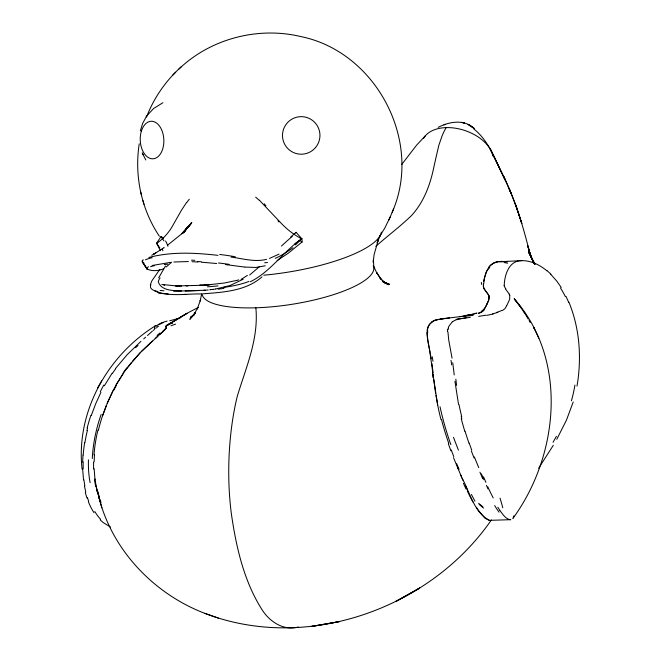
<?xml version="1.0" encoding="UTF-8"?>
<svg xmlns="http://www.w3.org/2000/svg" width="661" height="661" viewBox="0 0 661 661"><rect width="100%" height="100%" fill="white"/><g stroke="black" fill="none" stroke-linecap="round" stroke-linejoin="round"><path stroke-width="0.99" d="M484.373 278.603L483.365 286.221M483.307 284.453L483.406 286.469M82.65 462.204L82.989 455.107M94.126 461.849L94.465 454.751M150.32 284.808L151.823 280.925L159.805 269.391M483.331 284.04L483.365 283.61M139.24 143.817C134.241 175.702 141.363 209.413 159.392 236.25M427.237 330.12L427.427 328.996M448.1 329.475L448.406 327.806M577.003 386.107L578.011 379.67A189.814 159.879 44.6 0 0 578.978 369.929C580.713 347.017 577.714 323.51 568.923 302.193M483.695 281.429C485.248 272.819 488.892 261.987 499.295 261.434M513.861 515.795L513.192 517.96M201.737 293.699L200.126 301.061L200.647 299.615L197.218 308.935L197.986 307.348L193.359 315.669L195.482 312.463L189.922 319.189L195.482 312.463M140.355 130.845L142.594 123.508L146.345 116.6M142.181 261.004L147.188 269.143C152.261 271.398 158.483 270.944 163.523 268.853M86.913 430.509L87.533 428.031M98.39 430.154L99.018 427.675A85.129 39.99 -74.9 0 1 101.918 417.669L106.297 405.565M484.538 278L485.182 275.802M485.405 275.05L485.876 273.538M573.211 401.971L566.477 420.09L556.793 439.276M486.05 272.985L486.364 272.002M392.155 212.33C423.428 141.644 376.249 51.806 300.714 36.545C258.104 26.357 210.661 38.619 178.949 69.017M91.251 415.571L95.779 403.574L100.935 392.295M102.695 415.348L107.388 402.896L112.824 391.13M158.673 277.835L165.514 265.978M146.618 116.857C154.013 97.531 166.25 80.204 181.635 66.406M379.554 236.572L384.809 228.053L390.263 216.783M388.817 220.262L393.667 208.711M107.256 403.218L113.518 389.759M380.736 234.382L377.125 242.711L378.373 239.712L374.093 254.576L373.225 262.186L373.432 259.872L373.845 267.755M485.695 306.671L484.001 309.365L481.596 311.116M485.868 306.307L488.595 300.648L489.14 297.136M506.731 305.655L509.639 299.425L509.771 295.211M506.566 306.002L504.864 308.72L502.451 310.472M156.062 325.402C107.636 355.155 75.651 411.762 82.08 469.17M113.188 390.411L116.576 384.115M485.166 307.77L486.967 304.085M101.629 380.918L97.506 388.214M486.942 304.126L488.933 299.474L489 296.202M154.699 328.484L154.955 327.649L154.327 327.104M166.175 328.129L165.837 326.162L168.836 324.46M104.355 385.793L112.073 373.275M115.832 385.437L123.549 372.92M446.125 127.606L444.423 130.746A89.78 35.653 88.2 0 0 442.077 135.91L438.854 145.23L435.806 158.359A407.928 161.986 88.2 0 1 433.996 166.398C430.451 184.221 423.949 202.026 411.473 215.602C400.169 226.492 387.561 235.944 375.795 246.313M116.964 383.43L124.152 372.052L131.506 362.402M553.331 445.283L538.641 468.195M485.017 308.034L483.174 310.1M163.606 238.332L161.036 236.498L156.566 243.207L160.425 250.659M512.862 518.505C558.809 455.569 568.353 359.989 514.266 298.871L521.289 307.935L514.266 298.871M147.254 115.32L153.592 108.536L162.928 102.703M401.698 164.506L416.637 145.114L425.51 135.637M183.783 232.399L186.6 228.392L184.493 231.367M146.205 116.807L147.395 115.121M186.6 202.456L181.552 210.074L171.893 227.103A70.083 61.357 49.8 0 1 156.698 243.388M184.163 231.961L185.939 229.59L183.138 233.176M491.404 519.934C430.08 608.723 306.803 652.713 204.803 613.334C154.038 593.942 112.378 550.473 98.894 497.361L100.166 500.931M115.411 368.623L127.259 354.585L140.942 341.349M126.887 368.268L140.281 352.61L157.748 336.275M184.444 231.532L188.955 225.855L183.7 232.267L191.814 222.344L187.22 228.268L181.808 233.754L190.996 223.666L181.469 234.002L167.481 245.281M488.851 267.118L490.569 265.226M187.22 228.268L191.384 223.054L182.312 233.399L187.782 227.582M132.316 361.427L140.661 352.222M290.749 236.952L296.095 232.317L301.821 238.712L295.426 244.909M142.536 260.409L143.23 259.79M191.459 317.33L194.565 314.231M165.06 329.525L159.945 334.334M295.583 232.846L296.095 232.317M141.504 351.355L152.418 340.993M164.358 330.26L157.351 336.623M259.566 266.523L249.651 275.017M172.736 75.09L175.677 72.239M152.46 331.021L147.486 335.557M171.67 262.177L166.192 266.97M143.701 338.895L145.643 337.176M155.178 338.539L157.128 336.821M261.979 276.876C245.991 290.997 223.385 292.261 203.134 293.815M154.484 326.385L155.104 325.923M277.19 260.591L288.386 253.138L302.201 241.852L301.821 238.712C283.346 251.461 270.713 271.704 250.403 281.71M452.339 321.742L448.91 326.228A55.235 25.729 26.6 0 0 448.348 327.782M194.384 314.206L190.409 317.387L194.45 314.388M301.821 238.712L294.913 243.793M432.054 321.973L429.402 324.444L428.047 326.873A56.185 26.06 28.2 0 0 427.609 329.079M166.233 325.807L187.022 313.306L198.052 307.539M165.969 326.03L187.022 313.306L167.547 325.047M163.399 248.148L153.451 254.328L155.938 252.866M243.215 279.223L230.078 285.519L215.783 288.973M492.676 263.648L494.387 262.748M151.733 255.27L154.162 253.907M279.041 254.121L269.506 258.434M148.535 266.738L146.8 267.978L147.188 269.143L142.214 261.723L146.916 268.903M438.193 127.35C449.265 121.533 464.262 118.988 474.201 128.474L468.211 124.491L474.201 128.474M169.414 324.221L170.72 323.716M445.539 124.351L444.002 124.896M158.954 324.179L163.036 322.75M171.348 323.485L172.323 323.13M171.447 323.444L172.215 323.171M476.994 313.033L471.756 314.496M497.849 312.389L492.61 313.851M476.358 313.24L474.383 313.818M238.712 279.851L237.605 280.181M265.259 265.788L255.931 267.449L245.024 267.085M148.865 257.476C171.463 251.494 195.028 252.758 218.014 255.353M169.687 320.775L178.437 318.478M457.842 319.098L470.252 317.321M237.043 280.338L224.294 283.024L208.041 284.833M152.104 265.491L170.612 262.376M473.334 314.099L462.956 316.231M176.875 318.875L180.04 318.081M266.523 259.327C254.766 262.376 242.744 258.542 231.061 257.096M497.022 261.847L521.835 260.649C531.114 260.492 539.839 265.011 546.862 270.762M298.26 627.008C283.759 631.148 269.523 621.646 262.02 609.69C243.686 580.763 236.051 546.523 231.259 513.01A134.811 53.533 88.2 0 1 228.929 483.34C228.243 461.923 229.441 440.441 232.722 419.264A159.714 63.423 88.2 0 1 237.233 396.418C245.966 367.458 258.864 338.928 255.848 307.795M465.319 315.826L459.767 316.718M486.182 315.181L478.647 316.355M462.279 316.346L449.29 317.974M215.527 289.014L214.891 289.105M448.877 318.015L436.979 319.742A37.776 16.988 18.4 0 0 433.286 321.205C423.651 326.592 427.758 339.043 429.146 347.645M214.123 289.221L213.61 289.295M213.354 289.328L212.71 289.411M223.939 288.427L218.147 289.146M212.462 289.444L211.95 289.51M211.305 289.592L210.793 289.65M173.851 261.996L188.41 261.549M210.537 289.683L209.777 289.774M443.002 318.577L446.266 318.263M208.24 289.939L204.72 290.262M449.397 317.966L447.621 318.139M446.795 318.214L447.315 318.164M208.826 284.775L210.727 284.618M206.926 284.916L204.323 285.04M208.355 284.808L206.86 284.866M204.456 290.278L203.646 290.336M207.562 284.866L204.96 284.998M521.835 260.649C508.846 260.442 504.558 275.009 504.227 285.569M203.365 285.098L204.687 285.015L204.001 285.056M205.406 290.237L173.636 291.22M203.431 285.147L202.406 285.147M202.795 285.18L201.77 285.188M201.555 285.197L202.167 285.213M201.754 285.238L200.308 285.263M200.151 285.263L199.672 285.288L200.366 285.255M200.721 285.238L201.341 285.255M200.572 285.246L194.474 285.519M199.283 290.576L192.111 290.857M188.41 285.651L186.716 285.717M200.729 293.93C185.518 293.715 169.208 296.963 154.74 290.964M186.666 285.717L186.03 285.734L188.063 285.668M191.426 290.873L185.237 291.014M489.917 520.331L510.771 519.686M192.508 285.527L194.821 285.461L181.007 285.849M192.07 285.544L193.235 285.511M185.857 294.418L182.535 294.5M181.511 285.849L181.296 285.849M181.18 285.849L178.792 285.858M500.972 261.293L507.342 261.888M180.998 285.891L179.338 285.858M179.784 285.899L177.123 285.849M178.693 285.891L177.693 285.858M176.892 285.841L177.611 285.882M176.851 285.841L176.355 285.833M181.486 291.022C173.356 290.485 161.449 291.03 158.285 281.859A48.856 18.83 -2.7 0 1 160.061 277.934M177.074 285.882L175.537 285.816M176.049 285.833L176.537 285.866M175.933 285.858L175.372 285.833M175.297 285.825L161.829 284.47M510.432 519.703C505.525 519.158 502.724 514.093 499.939 510.598M489.57 520.347C474.251 512.986 469.831 492.081 462.089 478.192M192.029 261.723L197.961 261.996M201.481 262.202L216.701 263.508M163.969 290.823L160.111 290.402M244.702 267.052L242.868 266.846M242.182 266.763L226.93 264.731M489.148 520.323L484.844 518.092L479.085 511.242M163.961 284.916L164.622 285.023L163.796 284.883M157.872 292.294L159.334 292.716M383.421 282.057L389.585 284.321L382.926 281.693L386.627 283.139M204.803 613.334L218.386 618.126M143.891 262.987L143.363 262.748M382.727 281.669L388.321 284.775L382.132 280.578L385.115 283.073L379.513 277.29L381.405 279.727L376.63 272.663L377.216 273.836L373.341 265.689M110.486 527.032L103.67 522.868A93.804 56.036 -68.9 0 1 100.175 519.835M165.804 326.749L166.349 327.137M163.738 247.503L164.259 247.792M143.131 262.624L142.412 262.045M157.566 243.851L156.566 243.207L159.855 247.982M473.788 128.945C489.851 141.561 496.204 162.482 505.194 179.966L490.239 149.064L505.194 179.966M259.368 200.2L281.627 223.707A70.083 61.357 49.8 0 0 301.747 238.894M550.753 274.29L556.711 281.024L561.23 287.444M264.193 203.762L264.631 204.274M486.356 291.931L488.578 295.004M265.069 204.778L265.929 205.811M278.876 221.889L277.959 220.807M483.455 286.453A82.732 25.292 -17.8 0 0 483.959 288.477L488.512 294.872M485.695 291.129L484.53 289.51A85.013 26.01 -17.7 0 1 483.414 286.205M161.036 236.498L163.945 240.885M520.067 306.357L524.768 313.331M376.63 272.663L380.562 278.479M505.392 288.865L509.3 294.095M524.941 313.504L524.231 312.298L528.197 319.073M145.792 159.962L142.437 153.352M529.097 320.552L530.172 322.469M166.39 327.187L166.415 327.236A48.038 4.073 -33.9 0 1 166.456 327.36M535.046 264.433L528.709 252.568L534.741 264.375M534.534 263.689L532.807 260.161L534.584 263.797M534.418 328.914L533.667 327.36L538.831 338.209M533.766 262.31L529.709 253.783L533.427 262.219L528.742 250.461L531.758 258.567L527.602 245.553L529.874 253.328C523.239 226.822 515.522 200.457 503.409 175.859L511.184 193.747L509.259 188.848L517.142 209M488.025 488.925L486.389 485.364M467.162 489.57L465.526 486.009M483.893 479.729L481.357 473.83M463.031 480.373L460.494 474.482M461.576 477.002L457.652 467.74M142.222 152.831L142.999 154.682M478.746 467.666L474.367 456.949M457.883 468.31L453.504 457.594M100.505 501.798L97.002 490.685L94.911 478.969M471.747 450.158L469.211 443.151M450.885 450.802L448.348 443.795M88.681 501.286L87.417 497.716M95.952 485.761L101.844 507.846M140.653 191.847L141.628 195.458M143.007 200.647L143.982 204.232M488.909 295.855L489.099 296.748M461.221 416.463L461.832 418.9M440.978 419.545L440.358 417.108A85.129 25.035 72.7 0 1 438.127 407.267L435.946 395.361M96.779 489.751L97.25 491.693M85.773 492.048L84.468 486.116M428.989 346.843L429.493 349.446M458.503 404.21L454.95 381.331M429.303 348.463L430.014 352.206M429.617 350.132L433.913 380.488M428.807 345.877L428.031 341.654M437.665 404.978L433.996 381.182M430.195 353.156L430.369 354.114M430.542 355.081L431.195 358.849M452.058 358.204L448.72 340.018L447.935 331.847M427.865 340.663L427.08 332.491M435.591 393.055L433.839 379.844M452.752 362.732L454.223 374.961M431.897 363.376L432.36 366.805M432.468 367.673L433.021 372.49M94.986 479.547L94.151 468.723M83.509 479.903L82.675 469.079M433.286 374.985L433.36 375.671M423.536 138.488A37.016 23.284 18.7 0 1 460.7 129.283A37.016 23.284 18.7 0 1 493.089 156.153M150.543 266.714A33.587 4.453 -4.8 0 1 154.624 265.573M167.712 264.193A129.944 13.79 -10.2 0 1 164.275 264.565M194.846 260.31A126.317 17.037 0.3 0 1 191.492 260.161M197.614 261.566A65.588 15.038 5.8 0 1 201.225 261.764M218.436 262.971A33.215 2.999 5.2 0 1 229.127 264.35M225.624 264.54A30.984 1.165 6.2 0 1 227.161 264.739M302.06 242.166A76.205 65.241 52.7 0 1 300.805 241.405M186.741 202.572A86.616 75.825 49.8 0 1 189.319 199.201M162.135 248.858A47.741 16.327 30.4 0 1 162.862 250.742M142.297 260.988A42.635 6.056 -7.4 0 1 142.768 260.393M145.428 259.773A38.52 5.825 -4.5 0 1 152.154 257.683M219.692 254.468A38.462 4.71 5.4 0 1 235.324 256.79M267.465 262.475A114.874 39.33 -57.2 0 1 264.689 262.772M292.997 247.71A47.766 9.593 -41.3 0 1 275.273 258.327M255.667 197.152A86.616 75.825 49.8 0 1 259.269 200.324M165.564 240.976A61.233 31.902 21.7 0 1 167.952 246.256M247.388 275.381A48.856 10.849 -21.4 0 1 241.034 279.355M281.437 246.041A61.291 4.255 -40.5 0 1 292.236 236.374M157.715 291.435A43.502 11.501 -14.5 0 1 150.906 284.693M168.175 293.955A73.693 19.194 -11.4 0 1 158.458 293.021M217.99 285.907A73.693 15.699 -6 0 1 207.422 286.824M248.999 281.429A43.51 12.303 -6.5 0 1 223.583 287.444M373.283 265.54A86.897 23.953 -8.9 0 1 294.153 303.953A86.897 23.953 -8.9 0 1 202.043 293.765M381.414 232.127A100.29 27.646 -8.9 0 1 263.731 275.199M90.103 482.662A97.291 59.829 -68.6 0 1 88.45 459.882M92.3 458.494A81.708 41.618 -74.4 0 1 101.158 414.439M165.143 328.93A37.702 2.933 -35.4 0 1 162.87 331.211M166.481 327.344A42.23 3.602 -33.9 0 1 166.316 328.153M166.208 327.245A43.593 3.677 -34.7 0 1 166.357 327.278M486.322 271.977A93.581 38.669 21.9 0 1 489.735 267.556M490.677 265.292A64.852 27.175 29.8 0 1 492.842 263.764M494.568 262.904A50.889 21.995 33.7 0 1 497.254 262.062M499.559 261.748A40.734 18.434 37.4 0 1 503.864 261.773M504.31 262.607A37.611 17.872 40.1 0 1 507.598 263.235M483.604 508.078A199.779 23.68 54.6 0 1 479.167 504.409M458.437 450.133A97.291 10.436 70 0 1 453.487 437.318M450.852 444.679A81.708 20.425 72.9 0 1 440.019 406.722M431.873 321.874A37.702 17.169 19.4 0 1 436.07 319.784M436.425 320.023A42.23 18.789 17.9 0 1 441.011 318.966M440.904 318.883A48.038 21.367 17.9 0 1 441.961 318.718M442.184 318.916A43.593 19.731 18.5 0 1 443.184 318.8M484.075 310.133A100.067 14.815 1.3 0 1 478.729 313.421M488.421 294.872A80.047 19.376 1.3 0 1 488.958 296.202M481.572 284.404A159.417 46.501 -25.1 0 1 481.365 282.429M101.059 502.385A94.787 54.731 -73.4 0 1 100.381 500.666M99.307 496.948A104.562 62.605 -70.9 0 1 97.712 491.288M95.581 486.017A115.435 75.23 -65.3 0 1 94.581 479.787M93.639 469.046A93.994 50.88 -73.2 0 1 93.589 462.122M94.002 454.95A81.485 41.271 -74.5 0 1 95.424 442.606A78.163 38.85 -74.7 0 1 97.944 430.08M113.857 390.122A134.034 84.137 -79.3 0 1 116.146 385.817M123.293 372.705A169.513 152.022 63.4 0 1 126.656 368.061M157.111 335.4A72.322 5.792 -45.4 0 1 159.954 332.979M166.118 328.17A37.776 3.148 -34.5 0 1 164.953 329.591M171.067 325.749A100.637 5.817 -11.8 0 1 175.611 324.121M166.671 325.204A109.908 6.081 -11.1 0 1 167.712 324.667M168.357 324.377A109.908 6.081 -11.1 0 1 169.084 324.064M482.811 506.764A200.085 23.738 53.9 0 1 478.638 503.327M479.151 511.482A93.804 12.229 70 0 1 476.424 507.293M474.945 501.137A91.458 12.319 70.4 0 1 471.409 494.461M472.896 501.963A94.787 16.062 73.1 0 1 467.302 490.925M465.997 488.983A104.562 14.17 71.5 0 1 463.402 483.232M459.081 469.426A115.435 5.627 68.4 0 1 456.685 463.733M453.793 456.594A93.994 19.772 72.3 0 1 451.256 449.984M448.745 443.374A81.485 20.656 72.9 0 1 444.894 431.608A78.163 20.673 72.9 0 1 441.531 419.702M432.955 377.571A134.034 16.649 78.5 0 1 432.492 373.275M432.211 356.725A169.513 54.45 -80.5 0 1 432.972 361.245M427.634 332.772A72.322 32.282 34.5 0 1 427.675 330.351M466.212 317.759A100.637 16.765 2.7 0 1 456.148 319.354M471.012 314.396A109.908 17.095 2.3 0 1 464.501 315.702M482.489 311.157A97.985 14.261 1 0 1 478.39 313.132M488.529 295.004A77.296 18.896 -0.2 0 1 488.876 295.864M160.987 323.031A97.985 6.817 -9.3 0 1 167.109 321.089M157.144 325.195A109.908 5.941 -11.4 0 1 160.491 323.898M158.797 326.253A101.059 5.883 -9.7 0 1 156.037 326.104M155.046 328.253A38.008 3.181 -34.4 0 1 153.352 330.459M157.293 327.203A55.235 0.711 -40.6 0 1 156.475 327.972M135.629 347.686A72.322 4.065 -44.3 0 1 138.05 345.472M112.337 373.498A169.513 151.419 65.5 0 1 115.65 368.838M100.307 391.634A132.993 84.344 -79.6 0 1 103.777 385.09M87.161 427.94A85.5 40.685 -74.9 0 1 90.912 415.372M84.889 442.812A78.163 37.941 -74.9 0 1 87.368 430.575M83.187 455.024A81.485 40.643 -74.7 0 1 84.616 442.853M83.195 468.748A93.994 49.914 -73.7 0 1 83.187 461.923M84.848 485.86A115.435 74.511 -65.9 0 1 83.906 479.655M87.012 498.121A104.562 63.439 -70 0 1 85.319 492.462M93.986 512.68A94.787 55.235 -72.7 0 1 88.359 501.666M100.522 519.207A91.458 53.425 -72.2 0 1 94.779 511.515M505.847 288.708A85.013 26.052 -16.5 0 1 504.103 285.61M509.135 294.104A78.295 19.095 0.1 0 1 509.681 295.219M501.757 310.439A97.985 13.939 0.4 0 1 496.841 312.314M493.329 313.942A109.908 17.376 2.5 0 1 486.983 315.305M473.119 315.404A101.059 14.162 1.2 0 1 464.873 316.206M452.455 321.8A38.008 17.062 18.3 0 1 458.023 319.222M447.423 331.599A72.322 32.777 32.6 0 1 447.712 329.269M451.017 360.369A169.513 52.426 -81.2 0 1 451.661 364.889M456.594 385.371A132.993 15.517 78.8 0 1 455.842 379.216M461.692 416.612A85.5 24.606 72.8 0 1 458.998 404.549M464.782 431.236A78.163 21.681 72.9 0 1 461.279 418.744M469.037 443.333A81.485 21.383 73 0 1 465.055 431.154M474.077 457.957A93.994 21.003 72.5 0 1 471.367 450.984M482.728 478.713A115.435 6.817 68.7 0 1 479.927 472.152M485.909 482.323A104.562 12.832 70.9 0 1 483.522 476.829M493.213 497.94A94.787 15.236 72.6 0 1 487.81 486.851M499.038 512.159A91.458 14.393 72.2 0 1 494.692 505.574M499.873 510.358A93.804 12.146 69.9 0 1 497.832 507.235M500.013 498.163A200.085 23.771 60.1 0 1 502.765 507.764M556.422 436.293A244.744 79.32 -77.9 0 1 553.026 442.308M574.938 385.066A160.945 118.187 65.3 0 1 571.426 400.814M565.899 296.335A80.262 60.118 62 0 1 568.634 302.292M560.487 287.956A76.635 60.482 61.7 0 1 565.353 296.591M546.936 270.613A49.823 36.884 58.9 0 1 550.853 274.15M419.595 588.092L396.063 601.353L419.595 588.092M320.37 624.885L311.827 626.388L339.341 621.621L320.37 624.885M208.43 284.751L207.645 284.808L208.43 284.751M464.245 122.946L461.576 122.359L464.245 122.946M519.72 217.139L515.109 203.266L521.843 223.575L519.72 217.139M315.586 147.477A18.789 18.731 -80.6 0 0 304.457 116.923A18.789 18.731 -80.6 0 0 283.627 141.892A18.789 18.731 -80.6 0 0 315.586 147.477M141.421 130.977A18.789 11.799 87.1 0 0 152.831 158.814A18.789 11.799 87.1 0 0 161.862 130.349A18.789 11.799 87.1 0 0 141.421 130.977"/></g></svg>
